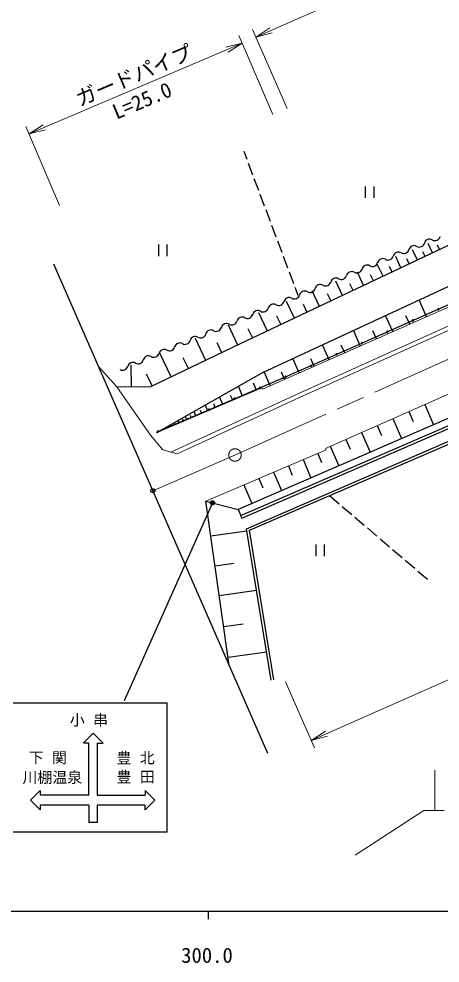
# Model space of a CAD drawing. Units: millimetres, scale not verified. Extents: x 40000 to 680000, y 20000 to 380000.
# Drawn here: x 345146 to 395976, y 198715 to 312601 of the extents above; entities that cross this region are included whole.
import ezdxf
from ezdxf.enums import TextEntityAlignment as Align

# ---------------------------------------------------------------- set-up
doc = ezdxf.new("R2010")
doc.units = ezdxf.units.MM
doc.header["$LTSCALE"] = 1000
doc.header["$PDMODE"] = 32
doc.header["$PDSIZE"] = 500
doc.linetypes.add('CHAIN', pattern=[18.5, 12, -1.5, 3.5, -1.5])
for name, color, linetype, lineweight in [('M-BGD', 7, 'Continuous', 25), ('M-BMK', 2, 'CHAIN', 13), ('M-BMK-OTRS', 5, 'Continuous', 25), ('M-STR-HTXT', 7, 'Continuous', 13), ('M-STR-STRC', 7, 'Continuous', 25), ('M-TTL-BAND', 7, 'Continuous', 25), ('M-WORK', 1, 'Continuous', 13)]:
    doc.layers.add(name, color=color, linetype=linetype, lineweight=lineweight)
doc.layers.add('M-OTRS', color=6, linetype='Continuous')
doc.styles.add('ＭＳ ゴシック', font='')
doc.styles.get('ＭＳ ゴシック').set_extended_font_data('MS Gothic')

# ---------------------------------------------------------------- blocks, each defined once
blk = doc.blocks.new('open_arrow')
at = {"color": 0, "linetype": 'Continuous', "lineweight": -2}
blk.add_lwpolyline([(7.5, 1.25), (0, 0), (7.5, -1.25)], dxfattribs=at)

msp = doc.modelspace()

# ---------------------------------------------------------------- linework, layer by layer
at = {"layer": 'M-BGD'}
for p, q in [((372674, 295632), (372312, 296592)), ((373380, 293761), (372850, 295164)), ((374086, 291890), (373557, 293293)), ((386950, 292400), (386950, 291000)), ((388000, 291000), (388000, 292400)), ((374792, 290019), (374263, 291422)), ((375498, 288147), (374969, 289551)), ((376204, 286276), (375675, 287680)), ((362000, 285400), (362000, 284000)), ((363050, 284000), (363050, 285400)), ((371896, 273436), (397655, 285611)), ((376910, 284405), (376381, 285808)), ((393241, 283518), (392652, 284760)), ((395069, 284385), (394527, 285528)), ((395910, 284784), (395661, 285310)), ((441381, 283681), (371612, 253443)), ((377616, 282534), (377087, 283937)), ((391254, 282576), (390614, 283925)), ((392247, 283047), (391953, 283668)), ((394155, 283952), (393884, 284523)), ((371930, 252709), (441691, 282943)), ((372069, 252383), (441828, 282617)), ((389094, 281552), (388399, 283019)), ((390174, 282064), (389854, 282739)), ((372959, 250916), (443174, 281312)), ((374673, 270010), (400968, 282201)), ((378322, 280662), (377793, 282066)), ((386748, 280439), (385992, 282033)), ((387921, 280995), (387573, 281729)), ((372625, 251099), (442382, 281296)), ((378861, 279235), (378499, 280195)), ((384197, 279229), (383375, 280962)), ((385472, 279834), (385094, 280631)), ((381425, 277915), (380532, 279798)), ((382811, 278572), (382400, 279438)), ((378412, 276486), (377442, 278533)), ((379919, 277201), (379472, 278142)), ((394338, 276675), (393440, 278711)), ((375139, 274934), (374084, 277158)), ((390264, 274880), (389401, 276839)), ((392301, 275777), (391852, 276796)), ((371580, 273247), (370434, 275663)), ((376776, 275710), (376290, 276733)), ((373360, 274090), (372832, 275202)), ((386347, 273154), (385517, 275038)), ((388306, 274017), (387874, 274996)), ((361070, 268263), (371896, 273436)), ((367714, 271413), (366468, 274039)), ((369647, 272330), (369074, 273538)), ((363511, 269420), (362158, 272275)), ((382580, 271494), (381781, 273306)), ((384463, 272324), (384048, 273266)), ((365612, 270417), (364990, 271730)), ((378957, 269898), (378189, 271640)), ((380768, 270696), (380369, 271602)), ((354757, 270666), (356953, 268226)), ((358717, 268242), (358694, 270856)), ((374673, 270010), (361738, 262685)), ((375472, 268363), (374734, 270038)), ((377214, 269130), (376831, 270001)), ((361228, 268337), (360551, 269765)), ((356953, 268226), (361070, 268263)), ((372141, 267101), (371636, 268290)), ((373826, 267817), (373468, 268660)), ((369764, 266092), (369374, 267009)), ((370952, 266597), (370700, 267191)), ((367222, 265013), (367072, 265367)), ((367930, 265314), (367629, 266021)), ((368847, 265703), (368652, 266161)), ((394112, 266080), (395181, 263658)), ((364963, 264054), (364874, 264264)), ((365423, 264249), (365244, 264670)), ((365969, 264481), (365853, 264754)), ((366515, 264713), (366283, 265259)), ((390276, 264388), (391334, 261990)), ((392194, 265234), (392723, 264035)), ((362662, 263077), (362617, 263182)), ((363122, 263272), (363077, 263378)), ((363582, 263468), (363493, 263678)), ((364042, 263663), (363975, 263821)), ((364503, 263859), (364369, 264174)), ((388378, 263550), (388901, 262364)), ((362202, 262882), (362179, 262934)), ((386480, 262713), (387527, 260340)), ((382724, 261055), (383759, 258708)), ((384602, 261884), (385120, 260710)), ((381207, 260200), (381677, 259099)), ((377668, 258689), (378142, 257578)), ((379445, 259448), (380385, 257245)), ((375890, 257930), (376839, 255708)), ((372305, 256399), (373262, 254158)), ((374098, 257164), (374576, 256044)), ((382637, 255106), (383784, 254126)), ((370539, 234614), (367707, 254435)), ((367707, 254435), (371612, 253443)), ((371612, 253443), (371930, 252709)), ((384164, 253801), (385305, 252827)), ((372069, 252383), (371930, 252709)), ((385685, 252502), (386825, 251528)), ((368305, 250247), (372663, 250869)), ((375608, 232833), (372625, 251099)), ((375904, 232882), (372959, 250916)), ((387206, 251203), (388346, 250229)), ((388726, 249905), (389867, 248930)), ((380959, 249200), (380959, 247800)), ((382009, 247800), (382009, 249200)), ((390247, 248606), (391388, 247631)), ((391768, 247307), (392908, 246332)), ((368820, 246646), (371070, 246967)), ((393289, 246008), (394436, 245028)), ((369334, 243044), (373836, 243687)), ((369866, 239324), (372191, 239656)), ((370397, 235604), (375047, 236268))]:
    msp.add_line(p, q, dxfattribs=at)
for centre, start, end in [((394714, 285387), 60.33448, 164.75042), ((395353, 286509), 240.33448, 344.75042), ((391584, 284944), 240.33448, 344.75042), ((392829, 284605), 60.33448, 164.75042), ((393468, 285727), 240.33448, 344.75042), ((389059, 283040), 60.33448, 164.75042), ((389699, 284162), 240.33448, 344.75042), ((390944, 283822), 60.33448, 164.75042), ((387174, 282258), 60.33448, 164.75042), ((387814, 283380), 240.33448, 344.75042), ((383405, 280693), 60.33448, 164.75042), ((384044, 281815), 240.33448, 344.75042), ((385290, 281475), 60.33448, 164.75042), ((385929, 282597), 240.33448, 344.75042), ((381520, 279910), 60.33448, 164.75042), ((382159, 281032), 240.33448, 344.75042), ((378389, 279468), 240.33448, 344.75042), ((379635, 279128), 60.33448, 164.75042), ((380274, 280250), 240.33448, 344.75042), ((375865, 277563), 60.33448, 164.75042), ((376504, 278685), 240.33448, 344.75042), ((377750, 278346), 60.33448, 164.75042), ((372734, 277120), 240.33448, 344.75042), ((373980, 276781), 60.33448, 164.75042), ((374619, 277903), 240.33448, 344.75042), ((370210, 275216), 60.33448, 164.75042), ((370849, 276338), 240.33448, 344.75042), ((372095, 275998), 60.33448, 164.75042), ((367079, 274773), 240.33448, 344.75042), ((368325, 274433), 60.33448, 164.75042), ((368964, 275556), 240.33448, 344.75042), ((364555, 272869), 60.33448, 164.75042), ((365194, 273991), 240.33448, 344.75042), ((366440, 273651), 60.33448, 164.75042), ((361424, 272426), 240.33448, 344.75042), ((362670, 272086), 60.33448, 164.75042), ((363309, 273208), 240.33448, 344.75042), ((358900, 270521), 60.33448, 164.75042), ((359539, 271643), 240.33448, 344.75042), ((360785, 271304), 60.33448, 164.75042), ((357654, 270861), 240.33448, 344.75042)]:
    msp.add_arc(centre, 646, start, end, dxfattribs=at)
at = {"layer": 'M-BMK'}
for p, q in [((371222, 260000), (426196, 284645)), ((361313, 255689), (371222, 260000))]:
    msp.add_line(p, q, dxfattribs=at)
msp.add_circle((371222, 260000), 750, dxfattribs=at)
at = {"layer": 'M-BMK-OTRS'}
msp.add_line((375182, 224007), (349359, 282999), dxfattribs=at)
at = {"layer": 'M-OTRS'}
msp.add_point((361313, 255689), dxfattribs=at)
at = {"layer": 'M-STR-HTXT'}
for p, q in [((373735, 310399), (416854, 329421)), ((377524, 301810), (373332, 311314)), ((375770, 301062), (371707, 310598)), ((346384, 298721), (372099, 309678)), ((350054, 290105), (345992, 299641)), ((380433, 225585), (424387, 244974)), ((377313, 232658), (380837, 224670))]:
    msp.add_line(p, q, dxfattribs=at)
at = {"layer": 'M-STR-STRC'}
for p, q in [((395752, 277577), (404958, 281653)), ((386545, 273502), (395752, 277577)), ((377338, 269426), (386545, 273502)), ((368080, 265465), (377338, 269426)), ((361909, 262825), (368080, 265465)), ((368502, 254233), (357859, 230355)), ((363043, 230065), (344468, 230065)), ((363043, 214508), (363043, 230065)), ((354107, 226458), (352937, 225288)), ((355310, 225255), (354107, 226458)), ((352937, 225288), (353598, 225288)), ((353598, 218952), (353598, 225288)), ((354600, 225255), (354593, 218952)), ((354600, 225255), (355310, 225255)), ((346559, 218359), (347729, 219529)), ((347729, 219529), (347729, 218952)), ((353598, 218952), (347729, 218952)), ((354593, 218952), (360384, 218952)), ((360384, 219537), (360384, 218952)), ((361554, 218367), (360384, 219537)), ((347729, 217189), (346559, 218359)), ((353598, 217782), (347729, 217782)), ((347729, 217782), (347729, 217189)), ((353600, 217782), (353598, 215671)), ((354592, 217782), (354590, 215671)), ((360352, 217782), (354592, 217782)), ((360352, 217782), (360352, 217197)), ((360384, 217197), (361554, 218367)), ((354590, 215671), (353598, 215671)), ((363043, 214508), (344468, 214508))]:
    msp.add_line(p, q, dxfattribs=at)
for radius in [150, 120, 90, 60, 30, 20]:
    msp.add_circle((368502, 254233), radius, dxfattribs=at)
for centre, start, end in [((395752, 277577), 72.48528, 252.48367), ((395752, 277577), 252.48448, 72.48448), ((392683, 276219), 72.48448, 252.48448), ((392683, 276219), 252.48528, 72.48367), ((389614, 274860), 72.48528, 252.48367), ((389614, 274860), 252.48562, 72.48333), ((386545, 273502), 72.48528, 252.48367), ((386545, 273502), 252.48448, 72.48448), ((383476, 272143), 72.48448, 252.48448), ((383476, 272143), 252.48528, 72.48367), ((380407, 270784), 72.48528, 252.48367), ((380407, 270784), 252.48562, 72.48333), ((377338, 269426), 72.48528, 252.48367), ((377338, 269426), 252.48448, 72.48448), ((374252, 268106), 71.76869, 251.76869), ((374252, 268106), 251.7695, 71.76788), ((371166, 266786), 71.7695, 251.76788), ((371166, 266786), 251.76983, 71.76755), ((368080, 265465), 71.7695, 251.76788), ((368080, 265465), 251.76869, 71.76869), ((364995, 264145), 71.76869, 251.76869), ((364995, 264145), 251.7695, 71.76788), ((361909, 262825), 71.7695, 251.76788), ((361909, 262825), 251.76983, 71.76755)]:
    msp.add_arc(centre, 75, start, end, dxfattribs=at)
msp.add_point((368502, 254233), dxfattribs=at)
at = {"layer": 'M-TTL-BAND'}
for p, q in [((40000, 205000), (579000, 205000)), ((368000, 205000), (368000, 204000))]:
    msp.add_line(p, q, dxfattribs=at)
at = {"layer": 'M-WORK'}
for p, q in [((374528, 267947), (405686, 281674)), ((398268, 276137), (379255, 267596)), ((398472, 275680), (379462, 267140)), ((411752, 273864), (382145, 260800)), ((361025, 262385), (356953, 268226)), ((361738, 262685), (374468, 268089)), ((374468, 268089), (374528, 267947)), ((379255, 267596), (363496, 260350)), ((379462, 267140), (364228, 260137)), ((362505, 260639), (361025, 262385)), ((382145, 260800), (382219, 260632)), ((364228, 260137), (362505, 260639)), ((382219, 260632), (367707, 254435)), ((395333, 217116), (395333, 221969)), ((394001, 217116), (385716, 211726)), ((396480, 217116), (394001, 217116))]:
    msp.add_line(p, q, dxfattribs=at)

# ---------------------------------------------------------------- block references
at = {"layer": 'M-STR-HTXT', "xscale": 267, "yscale": 267}
for p, rotation in [((373735, 310399), 23.8), ((372099, 309678), 203.1), ((346384, 298721), 23.1), ((380433, 225585), 23.8)]:
    msp.add_blockref('open_arrow', p, dxfattribs=dict(at, rotation=rotation))

# ---------------------------------------------------------------- texts
at = {"layer": 'M-STR-HTXT', "style": 'ＭＳ ゴシック'}
msp.add_text('ガードパイプ', height=1833, rotation=23.078, dxfattribs=at).set_placement((359034, 305794), align=Align.MIDDLE_CENTER)
msp.add_text('L=25.0', height=1833, rotation=23.078, dxfattribs=at).set_placement((360582, 301398), align=Align.BOTTOM_CENTER)
at = {"layer": 'M-STR-STRC', "style": 'ＭＳ ゴシック'}
msp.add_text('川棚温泉', height=1320, dxfattribs=at).set_placement((349187, 221115), align=Align.MIDDLE_CENTER)
at = {"layer": 'M-STR-STRC', "char_height": 1320, "style": 'ＭＳ ゴシック'}
for s, insert, attachment_point in [('\\T1.56;小串', (354103, 227239), 8), ('\\T1.56;下関', (349139, 223421), 5), ('\\T1.56;豊北', (359735, 223399), 5), ('\\T1.56;豊田', (359735, 221115), 5)]:
    msp.add_mtext(s, dxfattribs=dict(at, insert=insert, attachment_point=attachment_point))
at = {"layer": 'M-TTL-BAND', "style": 'ＭＳ ゴシック'}
msp.add_text('300.0', height=1833, dxfattribs=at).set_placement((367844, 198195), align=Align.BOTTOM_CENTER)

doc.saveas('drawing.dxf')
